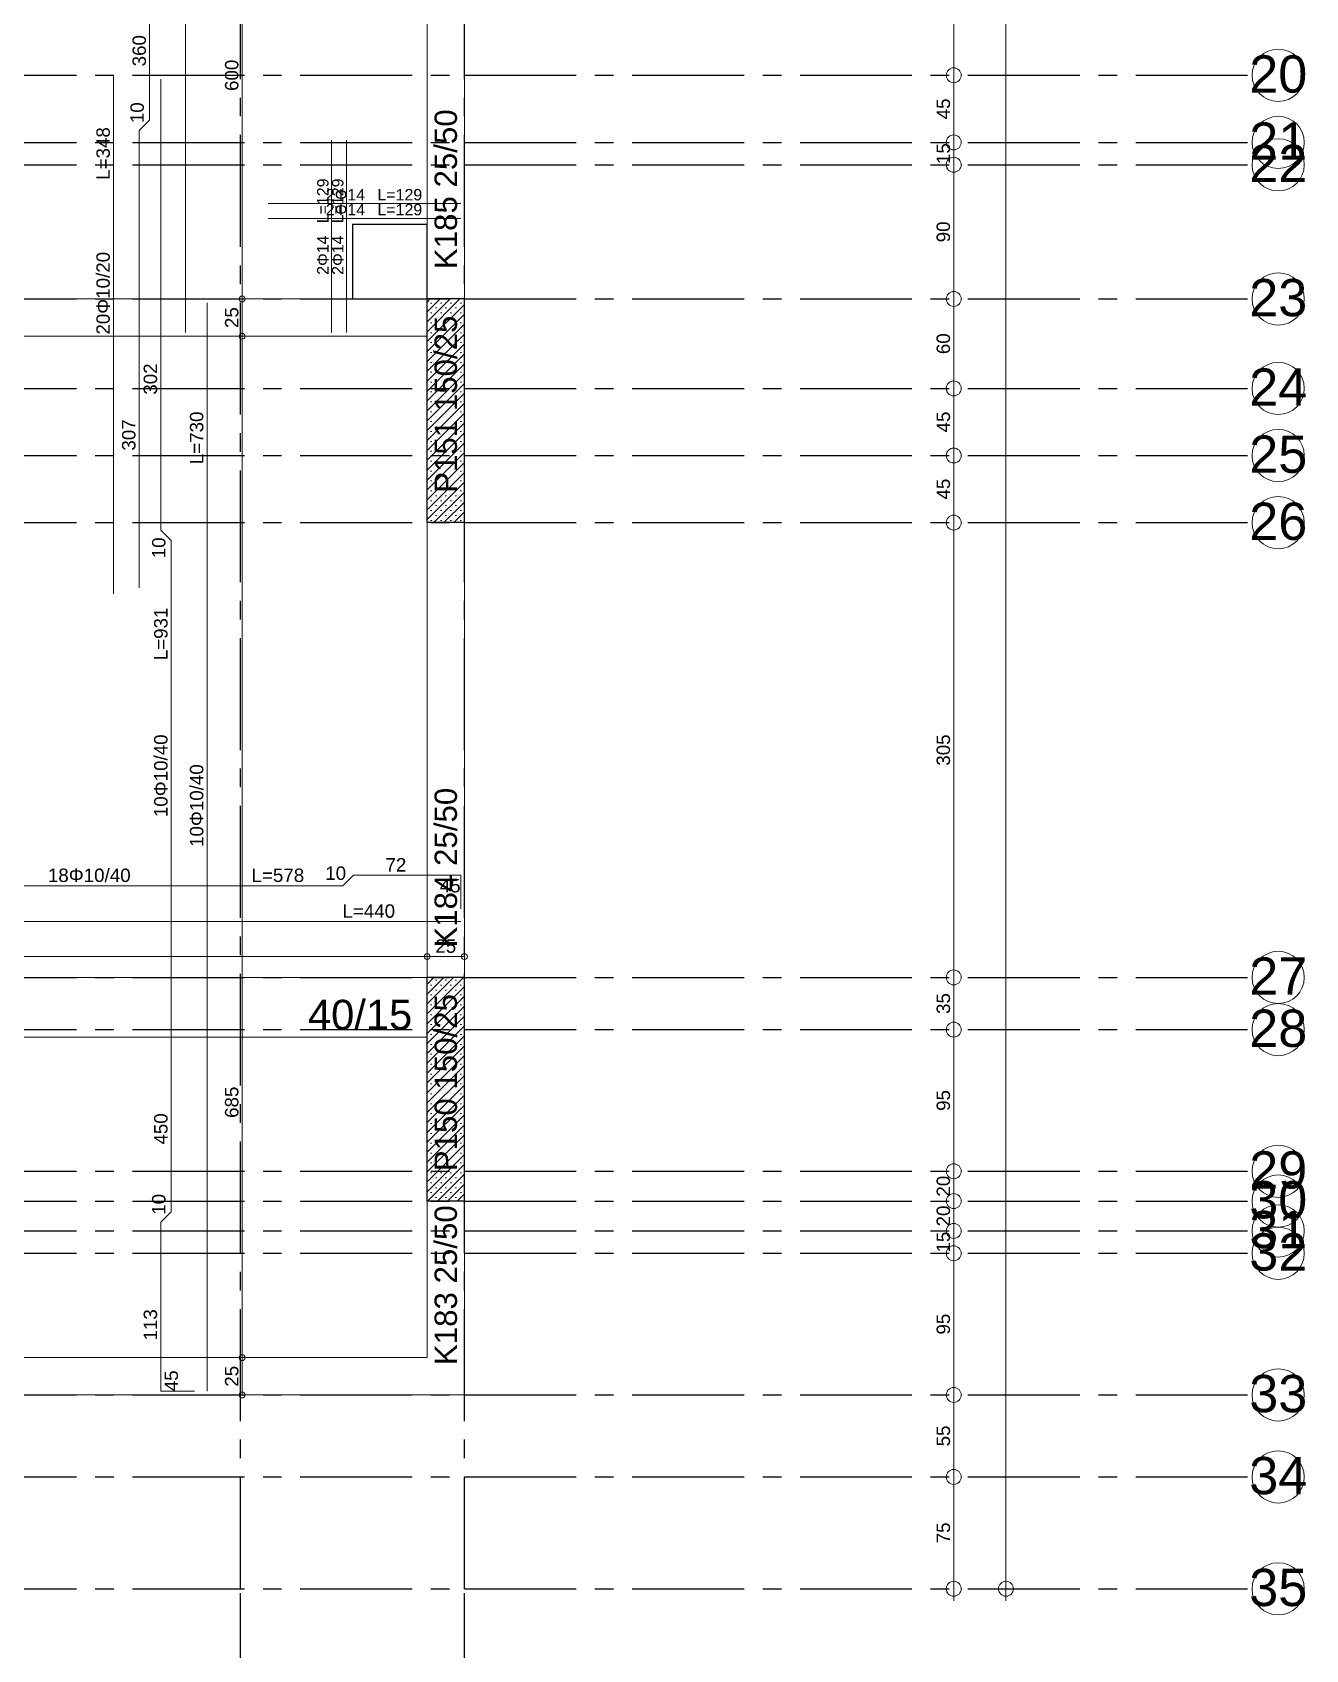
# Model space of a CAD drawing. Header units: millimetres. Extents: x 2232 to 85269, y -3593 to 5869.
# Drawn here: x 53376 to 54229, y 2892 to 3977 of the extents above; entities that cross this region are included whole.
import ezdxf

# ---------------------------------------------------------------- set-up
doc = ezdxf.new("R2010")
doc.units = ezdxf.units.MM
doc.linetypes.add('CENTER2', pattern=[112.5, 75, -12.5, 12.5, -12.5])
doc.linetypes.add('DASHDOT2', pattern=[12.7, 6.35, -3.175, 0, -3.175])
doc.layers.add('aks', color=251, linetype='DASHDOT2', lineweight=35)
for name, color, linetype in [('Donatı Topl. Uzun. Yazısı', 7, 'Continuous'), ('Donatı Uz. Yazısı', 7, 'Continuous'), ('Donatı Yazısı', 7, 'Continuous'), ('Donatı Çizgisi', 7, 'Continuous'), ('Döşeme Boşluğu', 7, 'Continuous'), ('Kiriş', 7, 'Continuous'), ('Panel', 7, 'Continuous'), ('Standart', 7, 'Continuous'), ('Ölçülendirme', 7, 'Continuous')]:
    doc.layers.add(name, color=color, linetype=linetype)
doc.styles.add('arial_1_18', font='arial.ttf', dxfattribs={"height": 0.2})
pattern_1 = [(45, (0, 0), (-3.314563, 3.314563), []), (45, (3.3146, 0), (-3.314563, 3.314563), [0, -4.6875])]

# ---------------------------------------------------------------- blocks, each defined once
blk = doc.blocks.new('IDE382Entity2576')
at = {"layer": 'Döşeme Boşluğu', "color": 8, "linetype": 'Continuous', "lineweight": -3}
blk.add_lwpolyline([(3235, 865), (3235, 915)], dxfattribs=at)
blk = doc.blocks.new('IDE382Entity2577')
at = {"layer": 'Döşeme Boşluğu', "color": 8, "linetype": 'Continuous', "lineweight": -3}
blk.add_lwpolyline([(3235, 915), (3185, 915)], dxfattribs=at)
blk = doc.blocks.new('IDE382Entity2578')
at = {"layer": 'Döşeme Boşluğu', "color": 8, "linetype": 'Continuous', "lineweight": -3}
blk.add_lwpolyline([(3185, 915), (3185, 865)], dxfattribs=at)
blk = doc.blocks.new('IDE382Entity2579')
at = {"layer": 'Döşeme Boşluğu', "color": 8, "linetype": 'Continuous', "lineweight": -3}
blk.add_lwpolyline([(3185, 865), (3235, 865)], dxfattribs=at)
blk = doc.blocks.new('IDE382Entity2580')
at = {"layer": 'Donatı Çizgisi', "color": 5, "linetype": 'Continuous', "lineweight": 5}
blk.add_lwpolyline([(3181, 842.5), (3181, 971.6)], dxfattribs=at)
at = {"layer": 'Donatı Topl. Uzun. Yazısı', "color": 1, "linetype": 'Continuous', "lineweight": 5, "style": 'arial_1_18'}
blk.add_text('L=129', height=7.65, rotation=90, dxfattribs=at).set_placement((3178.9, 915.8))
at = {"layer": 'Donatı Yazısı', "color": 5, "linetype": 'Continuous', "lineweight": 5, "style": 'arial_1_18'}
blk.add_text('2Φ14', height=7.65, rotation=90, dxfattribs=at).set_placement((3178.9, 881.2))
blk = doc.blocks.new('IDE382Entity2581')
at = {"layer": 'Donatı Çizgisi', "color": 5, "linetype": 'Continuous', "lineweight": 5}
blk.add_lwpolyline([(3171, 842.5), (3171, 971.6)], dxfattribs=at)
at = {"layer": 'Donatı Topl. Uzun. Yazısı', "color": 1, "linetype": 'Continuous', "lineweight": 5, "style": 'arial_1_18'}
blk.add_text('L=129', height=7.65, rotation=90, dxfattribs=at).set_placement((3168.9, 915.8))
at = {"layer": 'Donatı Yazısı', "color": 5, "linetype": 'Continuous', "lineweight": 5, "style": 'arial_1_18'}
blk.add_text('2Φ14', height=7.65, rotation=90, dxfattribs=at).set_placement((3168.9, 881.2))
blk = doc.blocks.new('IDE382Entity2582')
at = {"layer": 'Donatı Çizgisi', "color": 5, "linetype": 'Continuous', "lineweight": 5}
blk.add_lwpolyline([(3128.4, 919), (3257.5, 919)], dxfattribs=at)
at = {"layer": 'Donatı Topl. Uzun. Yazısı', "color": 1, "linetype": 'Continuous', "lineweight": 5, "style": 'arial_1_18'}
blk.add_text('L=129', height=7.65, dxfattribs=at).set_placement((3201.7, 921.1))
at = {"layer": 'Donatı Yazısı', "color": 5, "linetype": 'Continuous', "lineweight": 5, "style": 'arial_1_18'}
blk.add_text('2Φ14', height=7.65, dxfattribs=at).set_placement((3167.1, 921.1))
blk = doc.blocks.new('IDE382Entity2583')
at = {"layer": 'Donatı Çizgisi', "color": 5, "linetype": 'Continuous', "lineweight": 5}
blk.add_lwpolyline([(3128.4, 929), (3257.5, 929)], dxfattribs=at)
at = {"layer": 'Donatı Topl. Uzun. Yazısı', "color": 1, "linetype": 'Continuous', "lineweight": 5, "style": 'arial_1_18'}
blk.add_text('L=129', height=7.65, dxfattribs=at).set_placement((3201.7, 931.1))
at = {"layer": 'Donatı Yazısı', "color": 5, "linetype": 'Continuous', "lineweight": 5, "style": 'arial_1_18'}
blk.add_text('2Φ14', height=7.65, dxfattribs=at).set_placement((3167.1, 931.1))
blk = doc.blocks.new('IDE382Entity2718')
at = {"layer": 'Kiriş', "color": 4, "linetype": 'Continuous', "lineweight": 5}
blk.add_lwpolyline([(3260, 865), (3260, 1465)], dxfattribs=at)
blk = doc.blocks.new('IDE382Entity2719')
at = {"layer": 'Kiriş', "color": 4, "linetype": 'Continuous', "lineweight": 5}
blk.add_lwpolyline([(3235, 865), (3235, 1465)], dxfattribs=at)
blk = doc.blocks.new('IDE382Entity2720')
at = {"layer": 'Kiriş', "color": 159, "linetype": 'Continuous', "lineweight": 5, "style": 'arial_1_18'}
blk.add_text('K185 25/50', height=15, rotation=90, dxfattribs=at).set_placement((3255, 885))
blk = doc.blocks.new('IDE382Entity2721')
at = {"layer": 'Kiriş', "color": 4, "linetype": 'Continuous', "lineweight": 5}
blk.add_lwpolyline([(3260, 410), (3260, 715)], dxfattribs=at)
blk = doc.blocks.new('IDE382Entity2722')
at = {"layer": 'Kiriş', "color": 4, "linetype": 'Continuous', "lineweight": 5}
blk.add_lwpolyline([(3235, 410), (3235, 715)], dxfattribs=at)
blk = doc.blocks.new('IDE382Entity2723')
at = {"layer": 'Kiriş', "color": 159, "linetype": 'Continuous', "lineweight": 5, "style": 'arial_1_18'}
blk.add_text('K184 25/50', height=15, rotation=90, dxfattribs=at).set_placement((3255, 430))
blk = doc.blocks.new('IDE382Entity2745')
at = {"layer": 'Panel', "linetype": 'Continuous', "lineweight": 5}
h = blk.add_hatch(dxfattribs=at)
h.set_pattern_fill('SACNCR', color=163, scale=50, style=0)
h.set_pattern_definition(pattern_1)
h.paths.add_polyline_path([(3235, 715), (3235, 865), (3260, 865), (3260, 715)])
blk = doc.blocks.new('IDE382Entity2746')
at = {"layer": 'Panel', "color": 164, "linetype": 'Continuous', "lineweight": -3}
blk.add_lwpolyline([(3260, 715), (3235, 715)], dxfattribs=at)
blk = doc.blocks.new('IDE382Entity2747')
at = {"layer": 'Panel', "color": 164, "linetype": 'Continuous', "lineweight": -3}
blk.add_lwpolyline([(3260, 715), (3260, 865)], dxfattribs=at)
blk = doc.blocks.new('IDE382Entity2748')
at = {"layer": 'Panel', "color": 164, "linetype": 'Continuous', "lineweight": -3}
blk.add_lwpolyline([(3260, 865), (3235, 865)], dxfattribs=at)
blk = doc.blocks.new('IDE382Entity2749')
at = {"layer": 'Panel', "color": 164, "linetype": 'Continuous', "lineweight": -3}
blk.add_lwpolyline([(3235, 715), (3235, 865)], dxfattribs=at)
blk = doc.blocks.new('IDE382Entity2750')
at = {"layer": 'Panel', "color": 159, "linetype": 'Continuous', "lineweight": -3, "style": 'arial_1_18'}
blk.add_text('P151 150/25', height=15, rotation=90, dxfattribs=at).set_placement((3255, 735))
blk = doc.blocks.new('IDE382Entity2769')
at = {"layer": 'Kiriş', "color": 4, "linetype": 'Continuous', "lineweight": 5}
blk.add_lwpolyline([(2840, 840), (3235, 840)], dxfattribs=at)
blk = doc.blocks.new('IDE382Entity2770')
at = {"layer": 'Kiriş', "color": 4, "linetype": 'Continuous', "lineweight": 5}
blk.add_lwpolyline([(2840, 865), (3235, 865)], dxfattribs=at)
blk = doc.blocks.new('IDE382Entity2889')
at = {"layer": 'Kiriş', "color": 4, "linetype": 'Continuous', "lineweight": 5}
blk.add_lwpolyline([(2840, 130), (3260, 130)], dxfattribs=at)
blk = doc.blocks.new('IDE382Entity2890')
at = {"layer": 'Kiriş', "color": 4, "linetype": 'Continuous', "lineweight": 5}
blk.add_lwpolyline([(2840, 155), (3235, 155)], dxfattribs=at)
blk = doc.blocks.new('IDE382Entity2923')
at = {"layer": 'Kiriş', "color": 4, "linetype": 'Continuous', "lineweight": 5}
blk.add_lwpolyline([(3260, 130), (3260, 260)], dxfattribs=at)
blk = doc.blocks.new('IDE382Entity2924')
at = {"layer": 'Kiriş', "color": 4, "linetype": 'Continuous', "lineweight": 5}
blk.add_lwpolyline([(3235, 155), (3235, 260)], dxfattribs=at)
blk = doc.blocks.new('IDE382Entity2925')
at = {"layer": 'Kiriş', "color": 159, "linetype": 'Continuous', "lineweight": 5, "style": 'arial_1_18'}
blk.add_text('K183 25/50', height=15, rotation=90, dxfattribs=at).set_placement((3255, 150))
blk = doc.blocks.new('IDE382Entity2969')
at = {"layer": 'Panel', "linetype": 'Continuous', "lineweight": 5}
h = blk.add_hatch(dxfattribs=at)
h.set_pattern_fill('SACNCR', color=163, scale=50, style=0)
h.set_pattern_definition(pattern_1)
h.paths.add_polyline_path([(3235, 260), (3235, 410), (3260, 410), (3260, 260)])
blk = doc.blocks.new('IDE382Entity2970')
at = {"layer": 'Panel', "color": 164, "linetype": 'Continuous', "lineweight": -3}
blk.add_lwpolyline([(3260, 260), (3235, 260)], dxfattribs=at)
blk = doc.blocks.new('IDE382Entity2971')
at = {"layer": 'Panel', "color": 164, "linetype": 'Continuous', "lineweight": -3}
blk.add_lwpolyline([(3260, 260), (3260, 410)], dxfattribs=at)
blk = doc.blocks.new('IDE382Entity2972')
at = {"layer": 'Panel', "color": 164, "linetype": 'Continuous', "lineweight": -3}
blk.add_lwpolyline([(3260, 410), (3235, 410)], dxfattribs=at)
blk = doc.blocks.new('IDE382Entity2973')
at = {"layer": 'Panel', "color": 164, "linetype": 'Continuous', "lineweight": -3}
blk.add_lwpolyline([(3235, 260), (3235, 410)], dxfattribs=at)
blk = doc.blocks.new('IDE382Entity2974')
at = {"layer": 'Panel', "color": 159, "linetype": 'Continuous', "lineweight": -3, "style": 'arial_1_18'}
blk.add_text('P150 150/25', height=15, rotation=90, dxfattribs=at).set_placement((3255, 280))
blk = doc.blocks.new('IDE382Entity3258')
at = {"layer": 'aks', "color": 251, "linetype": 'CENTER2', "lineweight": -3}
blk.add_lwpolyline([(3260, 0), (3788, 0)], dxfattribs=at)
blk = doc.blocks.new('IDE382Entity3259')
at = {"layer": 'aks', "color": 251, "linetype": 'CENTER2', "lineweight": -3}
blk.add_lwpolyline([(0, 0), (3260, 0)], dxfattribs=at)
blk = doc.blocks.new('IDE382Entity3262')
at = {"layer": 'aks', "color": 30, "linetype": 'Continuous', "lineweight": 5}
blk.add_circle((3805.5, 0), 17.5, dxfattribs=at)
blk = doc.blocks.new('IDE382Entity3263')
at = {"layer": 'aks', "color": 1, "linetype": 'Continuous', "lineweight": 5, "style": 'arial_1_18'}
blk.add_text('35', height=25, dxfattribs=at).set_placement((3786.1, -11.6))
blk = doc.blocks.new('IDE382Entity3265')
at = {"layer": 'aks', "color": 251, "linetype": 'CENTER2', "lineweight": -3}
blk.add_lwpolyline([(3260, 75), (3788, 75)], dxfattribs=at)
blk = doc.blocks.new('IDE382Entity3266')
at = {"layer": 'aks', "color": 251, "linetype": 'CENTER2', "lineweight": -3}
blk.add_lwpolyline([(0, 75), (3260, 75)], dxfattribs=at)
blk = doc.blocks.new('IDE382Entity3269')
at = {"layer": 'aks', "color": 30, "linetype": 'Continuous', "lineweight": 5}
blk.add_circle((3805.5, 75), 17.5, dxfattribs=at)
blk = doc.blocks.new('IDE382Entity3270')
at = {"layer": 'aks', "color": 1, "linetype": 'Continuous', "lineweight": 5, "style": 'arial_1_18'}
blk.add_text('34', height=25, dxfattribs=at).set_placement((3786.1, 63.4))
blk = doc.blocks.new('IDE382Entity3272')
at = {"layer": 'aks', "color": 251, "linetype": 'CENTER2', "lineweight": -3}
blk.add_lwpolyline([(3260, 130), (3788, 130)], dxfattribs=at)
blk = doc.blocks.new('IDE382Entity3273')
at = {"layer": 'aks', "color": 251, "linetype": 'CENTER2', "lineweight": -3}
blk.add_lwpolyline([(0, 130), (3260, 130)], dxfattribs=at)
blk = doc.blocks.new('IDE382Entity3276')
at = {"layer": 'aks', "color": 30, "linetype": 'Continuous', "lineweight": 5}
blk.add_circle((3805.5, 130), 17.5, dxfattribs=at)
blk = doc.blocks.new('IDE382Entity3277')
at = {"layer": 'aks', "color": 1, "linetype": 'Continuous', "lineweight": 5, "style": 'arial_1_18'}
blk.add_text('33', height=25, dxfattribs=at).set_placement((3786.1, 118.4))
blk = doc.blocks.new('IDE382Entity3279')
at = {"layer": 'aks', "color": 251, "linetype": 'CENTER2', "lineweight": -3}
blk.add_lwpolyline([(3260, 225), (3788, 225)], dxfattribs=at)
blk = doc.blocks.new('IDE382Entity3280')
at = {"layer": 'aks', "color": 251, "linetype": 'CENTER2', "lineweight": -3}
blk.add_lwpolyline([(0, 225), (3260, 225)], dxfattribs=at)
blk = doc.blocks.new('IDE382Entity3283')
at = {"layer": 'aks', "color": 30, "linetype": 'Continuous', "lineweight": 5}
blk.add_circle((3805.5, 225), 17.5, dxfattribs=at)
blk = doc.blocks.new('IDE382Entity3284')
at = {"layer": 'aks', "color": 1, "linetype": 'Continuous', "lineweight": 5, "style": 'arial_1_18'}
blk.add_text('32', height=25, dxfattribs=at).set_placement((3786.1, 213.4))
blk = doc.blocks.new('IDE382Entity3286')
at = {"layer": 'aks', "color": 251, "linetype": 'CENTER2', "lineweight": -3}
blk.add_lwpolyline([(3260, 375), (3788, 375)], dxfattribs=at)
blk = doc.blocks.new('IDE382Entity3287')
at = {"layer": 'aks', "color": 251, "linetype": 'CENTER2', "lineweight": -3}
blk.add_lwpolyline([(0, 375), (3260, 375)], dxfattribs=at)
blk = doc.blocks.new('IDE382Entity3290')
at = {"layer": 'aks', "color": 30, "linetype": 'Continuous', "lineweight": 5}
blk.add_circle((3805.5, 375), 17.5, dxfattribs=at)
blk = doc.blocks.new('IDE382Entity3291')
at = {"layer": 'aks', "color": 1, "linetype": 'Continuous', "lineweight": 5, "style": 'arial_1_18'}
blk.add_text('28', height=25, dxfattribs=at).set_placement((3786.1, 363.4))
blk = doc.blocks.new('IDE382Entity3293')
at = {"layer": 'aks', "color": 251, "linetype": 'CENTER2', "lineweight": -3}
blk.add_lwpolyline([(3260, 240), (3788, 240)], dxfattribs=at)
blk = doc.blocks.new('IDE382Entity3294')
at = {"layer": 'aks', "color": 251, "linetype": 'CENTER2', "lineweight": -3}
blk.add_lwpolyline([(0, 240), (3260, 240)], dxfattribs=at)
blk = doc.blocks.new('IDE382Entity3297')
at = {"layer": 'aks', "color": 30, "linetype": 'Continuous', "lineweight": 5}
blk.add_circle((3805.5, 240), 17.5, dxfattribs=at)
blk = doc.blocks.new('IDE382Entity3298')
at = {"layer": 'aks', "color": 1, "linetype": 'Continuous', "lineweight": 5, "style": 'arial_1_18'}
blk.add_text('31', height=25, dxfattribs=at).set_placement((3786.1, 228.4))
blk = doc.blocks.new('IDE382Entity3300')
at = {"layer": 'aks', "color": 251, "linetype": 'CENTER2', "lineweight": -3}
blk.add_lwpolyline([(3260, 280), (3788, 280)], dxfattribs=at)
blk = doc.blocks.new('IDE382Entity3301')
at = {"layer": 'aks', "color": 251, "linetype": 'CENTER2', "lineweight": -3}
blk.add_lwpolyline([(0, 280), (3260, 280)], dxfattribs=at)
blk = doc.blocks.new('IDE382Entity3304')
at = {"layer": 'aks', "color": 30, "linetype": 'Continuous', "lineweight": 5}
blk.add_circle((3805.5, 280), 17.5, dxfattribs=at)
blk = doc.blocks.new('IDE382Entity3305')
at = {"layer": 'aks', "color": 1, "linetype": 'Continuous', "lineweight": 5, "style": 'arial_1_18'}
blk.add_text('29', height=25, dxfattribs=at).set_placement((3786.1, 268.4))
blk = doc.blocks.new('IDE382Entity3307')
at = {"layer": 'aks', "color": 251, "linetype": 'CENTER2', "lineweight": -3}
blk.add_lwpolyline([(3260, 260), (3788, 260)], dxfattribs=at)
blk = doc.blocks.new('IDE382Entity3308')
at = {"layer": 'aks', "color": 251, "linetype": 'CENTER2', "lineweight": -3}
blk.add_lwpolyline([(0, 260), (3260, 260)], dxfattribs=at)
blk = doc.blocks.new('IDE382Entity3311')
at = {"layer": 'aks', "color": 30, "linetype": 'Continuous', "lineweight": 5}
blk.add_circle((3805.5, 260), 17.5, dxfattribs=at)
blk = doc.blocks.new('IDE382Entity3312')
at = {"layer": 'aks', "color": 1, "linetype": 'Continuous', "lineweight": 5, "style": 'arial_1_18'}
blk.add_text('30', height=25, dxfattribs=at).set_placement((3786.1, 248.4))
blk = doc.blocks.new('IDE382Entity3314')
at = {"layer": 'aks', "color": 251, "linetype": 'CENTER2', "lineweight": -3}
blk.add_lwpolyline([(3260, 410), (3788, 410)], dxfattribs=at)
blk = doc.blocks.new('IDE382Entity3315')
at = {"layer": 'aks', "color": 251, "linetype": 'CENTER2', "lineweight": -3}
blk.add_lwpolyline([(0, 410), (3260, 410)], dxfattribs=at)
blk = doc.blocks.new('IDE382Entity3318')
at = {"layer": 'aks', "color": 30, "linetype": 'Continuous', "lineweight": 5}
blk.add_circle((3805.5, 410), 17.5, dxfattribs=at)
blk = doc.blocks.new('IDE382Entity3319')
at = {"layer": 'aks', "color": 1, "linetype": 'Continuous', "lineweight": 5, "style": 'arial_1_18'}
blk.add_text('27', height=25, dxfattribs=at).set_placement((3786.1, 398.4))
blk = doc.blocks.new('IDE382Entity3321')
at = {"layer": 'aks', "color": 251, "linetype": 'CENTER2', "lineweight": -3}
blk.add_lwpolyline([(3260, 805), (3788, 805)], dxfattribs=at)
blk = doc.blocks.new('IDE382Entity3322')
at = {"layer": 'aks', "color": 251, "linetype": 'CENTER2', "lineweight": -3}
blk.add_lwpolyline([(0, 805), (3260, 805)], dxfattribs=at)
blk = doc.blocks.new('IDE382Entity3325')
at = {"layer": 'aks', "color": 30, "linetype": 'Continuous', "lineweight": 5}
blk.add_circle((3805.5, 805), 17.5, dxfattribs=at)
blk = doc.blocks.new('IDE382Entity3326')
at = {"layer": 'aks', "color": 1, "linetype": 'Continuous', "lineweight": 5, "style": 'arial_1_18'}
blk.add_text('24', height=25, dxfattribs=at).set_placement((3786.1, 793.4))
blk = doc.blocks.new('IDE382Entity3328')
at = {"layer": 'aks', "color": 251, "linetype": 'CENTER2', "lineweight": -3}
blk.add_lwpolyline([(3260, 955), (3788, 955)], dxfattribs=at)
blk = doc.blocks.new('IDE382Entity3329')
at = {"layer": 'aks', "color": 251, "linetype": 'CENTER2', "lineweight": -3}
blk.add_lwpolyline([(0, 955), (3260, 955)], dxfattribs=at)
blk = doc.blocks.new('IDE382Entity3332')
at = {"layer": 'aks', "color": 30, "linetype": 'Continuous', "lineweight": 5}
blk.add_circle((3805.5, 955), 17.5, dxfattribs=at)
blk = doc.blocks.new('IDE382Entity3333')
at = {"layer": 'aks', "color": 1, "linetype": 'Continuous', "lineweight": 5, "style": 'arial_1_18'}
blk.add_text('22', height=25, dxfattribs=at).set_placement((3786.1, 943.4))
blk = doc.blocks.new('IDE382Entity3349')
at = {"layer": 'aks', "color": 251, "linetype": 'CENTER2', "lineweight": -3}
blk.add_lwpolyline([(3260, 760), (3788, 760)], dxfattribs=at)
blk = doc.blocks.new('IDE382Entity3350')
at = {"layer": 'aks', "color": 251, "linetype": 'CENTER2', "lineweight": -3}
blk.add_lwpolyline([(0, 760), (3260, 760)], dxfattribs=at)
blk = doc.blocks.new('IDE382Entity3353')
at = {"layer": 'aks', "color": 30, "linetype": 'Continuous', "lineweight": 5}
blk.add_circle((3805.5, 760), 17.5, dxfattribs=at)
blk = doc.blocks.new('IDE382Entity3354')
at = {"layer": 'aks', "color": 1, "linetype": 'Continuous', "lineweight": 5, "style": 'arial_1_18'}
blk.add_text('25', height=25, dxfattribs=at).set_placement((3786.1, 748.4))
blk = doc.blocks.new('IDE382Entity3356')
at = {"layer": 'aks', "color": 251, "linetype": 'CENTER2', "lineweight": -3}
blk.add_lwpolyline([(3260, 1015), (3788, 1015)], dxfattribs=at)
blk = doc.blocks.new('IDE382Entity3357')
at = {"layer": 'aks', "color": 251, "linetype": 'CENTER2', "lineweight": -3}
blk.add_lwpolyline([(0, 1015), (3260, 1015)], dxfattribs=at)
blk = doc.blocks.new('IDE382Entity3360')
at = {"layer": 'aks', "color": 30, "linetype": 'Continuous', "lineweight": 5}
blk.add_circle((3805.5, 1015), 17.5, dxfattribs=at)
blk = doc.blocks.new('IDE382Entity3361')
at = {"layer": 'aks', "color": 1, "linetype": 'Continuous', "lineweight": 5, "style": 'arial_1_18'}
blk.add_text('20', height=25, dxfattribs=at).set_placement((3786.1, 1003.4))
blk = doc.blocks.new('IDE382Entity3370')
at = {"layer": 'aks', "color": 251, "linetype": 'CENTER2', "lineweight": -3}
blk.add_lwpolyline([(3260, 970), (3788, 970)], dxfattribs=at)
blk = doc.blocks.new('IDE382Entity3371')
at = {"layer": 'aks', "color": 251, "linetype": 'CENTER2', "lineweight": -3}
blk.add_lwpolyline([(0, 970), (3260, 970)], dxfattribs=at)
blk = doc.blocks.new('IDE382Entity3374')
at = {"layer": 'aks', "color": 30, "linetype": 'Continuous', "lineweight": 5}
blk.add_circle((3805.5, 970), 17.5, dxfattribs=at)
blk = doc.blocks.new('IDE382Entity3375')
at = {"layer": 'aks', "color": 1, "linetype": 'Continuous', "lineweight": 5, "style": 'arial_1_18'}
blk.add_text('21', height=25, dxfattribs=at).set_placement((3786.1, 958.4))
blk = doc.blocks.new('IDE382Entity3377')
at = {"layer": 'aks', "color": 251, "linetype": 'CENTER2', "lineweight": -3}
blk.add_lwpolyline([(3260, 715), (3788, 715)], dxfattribs=at)
blk = doc.blocks.new('IDE382Entity3378')
at = {"layer": 'aks', "color": 251, "linetype": 'CENTER2', "lineweight": -3}
blk.add_lwpolyline([(0, 715), (3260, 715)], dxfattribs=at)
blk = doc.blocks.new('IDE382Entity3381')
at = {"layer": 'aks', "color": 30, "linetype": 'Continuous', "lineweight": 5}
blk.add_circle((3805.5, 715), 17.5, dxfattribs=at)
blk = doc.blocks.new('IDE382Entity3382')
at = {"layer": 'aks', "color": 1, "linetype": 'Continuous', "lineweight": 5, "style": 'arial_1_18'}
blk.add_text('26', height=25, dxfattribs=at).set_placement((3786.1, 703.4))
blk = doc.blocks.new('IDE382Entity3384')
at = {"layer": 'aks', "color": 251, "linetype": 'CENTER2', "lineweight": -3}
blk.add_lwpolyline([(3260, 865), (3788, 865)], dxfattribs=at)
blk = doc.blocks.new('IDE382Entity3385')
at = {"layer": 'aks', "color": 251, "linetype": 'CENTER2', "lineweight": -3}
blk.add_lwpolyline([(0, 865), (3260, 865)], dxfattribs=at)
blk = doc.blocks.new('IDE382Entity3388')
at = {"layer": 'aks', "color": 30, "linetype": 'Continuous', "lineweight": 5}
blk.add_circle((3805.5, 865), 17.5, dxfattribs=at)
blk = doc.blocks.new('IDE382Entity3389')
at = {"layer": 'aks', "color": 1, "linetype": 'Continuous', "lineweight": 5, "style": 'arial_1_18'}
blk.add_text('23', height=25, dxfattribs=at).set_placement((3786.1, 853.4))
blk = doc.blocks.new('IDE382Entity3460')
at = {"layer": 'aks', "color": 251, "linetype": 'CENTER2', "lineweight": -3}
blk.add_lwpolyline([(3260, -528), (3260, 0)], dxfattribs=at)
blk = doc.blocks.new('IDE382Entity3462')
at = {"layer": 'aks', "color": 251, "linetype": 'CENTER2', "lineweight": -3}
blk.add_lwpolyline([(3260, 0), (3260, 2330)], dxfattribs=at)
blk = doc.blocks.new('IDE382Entity3467')
at = {"layer": 'aks', "color": 251, "linetype": 'CENTER2', "lineweight": -3}
blk.add_lwpolyline([(3110, -528), (3110, 0)], dxfattribs=at)
blk = doc.blocks.new('IDE382Entity3469')
at = {"layer": 'aks', "color": 251, "linetype": 'CENTER2', "lineweight": -3}
blk.add_lwpolyline([(3110, 0), (3110, 2330)], dxfattribs=at)
blk = doc.blocks.new('IDE382Entity3512')
at = {"layer": 'Kiriş', "color": 231, "linetype": 'Continuous', "lineweight": 5}
blk.add_lwpolyline([(2840, 410), (3235, 410)], dxfattribs=at)
blk = doc.blocks.new('IDE382Entity3513')
at = {"layer": 'Kiriş', "color": 231, "linetype": 'Continuous', "lineweight": 5}
blk.add_lwpolyline([(3235, 410), (3260, 410)], dxfattribs=at)
blk = doc.blocks.new('IDE382Entity3514')
at = {"layer": 'Kiriş', "color": 231, "linetype": 'Continuous', "lineweight": 5}
blk.add_lwpolyline([(2840, 370), (3235, 370)], dxfattribs=at)
blk = doc.blocks.new('IDE382Entity3517')
at = {"layer": 'Kiriş', "color": 231, "linetype": 'Continuous', "lineweight": 5}
blk.add_lwpolyline([(3260, 370), (3260, 410)], dxfattribs=at)
blk = doc.blocks.new('IDE382Entity3519')
at = {"layer": 'Kiriş', "color": 166, "linetype": 'Continuous', "lineweight": 5, "style": 'arial_1_18'}
blk.add_text('40/15', height=20, dxfattribs=at).set_placement((3155.1, 375))
blk = doc.blocks.new('IDE382Entity3845')
at = {"layer": 'Ölçülendirme', "color": 1, "linetype": 'Continuous', "lineweight": 5}
for points in [[(3588, -8), (3588, 2338)], [(3623, -8), (3623, 2338)]]:
    blk.add_lwpolyline(points, dxfattribs=at)
for centre in [(3588, 1015), (3588, 970), (3588, 955), (3588, 865), (3588, 805), (3588, 760), (3588, 715), (3588, 410), (3588, 375), (3588, 280), (3588, 260), (3588, 240), (3588, 225), (3588, 130), (3588, 75), (3588, 0), (3623, 0)]:
    blk.add_circle(centre, 5, dxfattribs=at)
at = {"layer": 'Ölçülendirme', "color": 1, "linetype": 'Continuous', "lineweight": 5, "style": 'arial_1_18'}
for s, p in [('45', (3585.5, 985.5)), ('15', (3585.5, 955.5)), ('90', (3585.5, 903)), ('60', (3585.5, 828)), ('45', (3585.5, 775.5)), ('45', (3585.5, 730.5)), ('305', (3585.5, 552)), ('35', (3585.5, 385.5)), ('95', (3585.5, 320.5)), ('20', (3585.5, 263)), ('20', (3585.5, 243)), ('15', (3585.5, 225.5)), ('95', (3585.5, 170.5)), ('55', (3585.5, 95.5)), ('75', (3585.5, 30.5))]:
    blk.add_text(s, height=9, rotation=90, dxfattribs=at).set_placement(p)
blk = doc.blocks.new('IDE382Entity3859')
at = {"layer": 'Donatı Çizgisi', "color": 5, "linetype": 'Continuous', "lineweight": 5}
for points in [[(3073, 842.5), (3073, 1487.5)], [(3049, 985), (3049, 1345)], [(3024.8, 667.3), (3024.8, 1015)], [(3056.5, 710), (3056.5, 1012.5)], [(3042, 978), (3049, 985)], [(3042, 671.3), (3042, 978)], [(3087.5, 132.5), (3087.5, 862.5)], [(3063.5, 703), (3056.5, 710)], [(3063.5, 252.9), (3063.5, 703)], [(3178.6, 471.5), (3185.6, 478.5)], [(3185.6, 478.5), (3257.5, 478.5)], [(3257.5, 478.5), (3257.5, 456)], [(2919, 471.5), (3178.6, 471.5)], [(2817.5, 447.5), (3257.5, 447.5)], [(3056.5, 245.9), (3063.5, 252.9)], [(3056.5, 132.5), (3056.5, 245.9)], [(3079, 132.5), (3056.5, 132.5)]]:
    blk.add_lwpolyline(points, dxfattribs=at)
at = {"layer": 'Donatı Topl. Uzun. Yazısı', "color": 1, "linetype": 'Continuous', "lineweight": 5, "style": 'arial_1_18'}
for s, p in [('L=348', (3022.3, 944.9)), ('L=730', (3085, 754.2)), ('L=931', (3061, 622.7))]:
    blk.add_text(s, height=9, rotation=90, dxfattribs=at).set_placement(p)
for s, p in [('L=578', (3117.3, 474)), ('L=440', (3178.2, 450))]:
    blk.add_text(s, height=9, dxfattribs=at).set_placement(p)
at = {"layer": 'Donatı Uz. Yazısı', "color": 5, "linetype": 'Continuous', "lineweight": 5, "style": 'arial_1_18'}
for s, p in [('360', (3046.5, 1021)), ('10', (3045.1, 982.9)), ('302', (3054, 800.8)), ('307', (3039.5, 763.3)), ('10', (3059.6, 691.1)), ('450', (3061, 297.9)), ('10', (3059.6, 250.8)), ('113', (3054, 166.5)), ('45', (3068, 132.5))]:
    blk.add_text(s, height=9, rotation=90, dxfattribs=at).set_placement(p)
for s, p in [('72', (3207.1, 481)), ('10', (3166.7, 475.4)), ('45', (3243.5, 467))]:
    blk.add_text(s, height=9, dxfattribs=at).set_placement(p)
at = {"layer": 'Donatı Yazısı', "color": 5, "linetype": 'Continuous', "lineweight": 5, "style": 'arial_1_18'}
for s, p in [('20Φ10/20', (3022.3, 841.1)), ('10Φ10/40', (3061, 517.5)), ('10Φ10/40', (3085, 497.5))]:
    blk.add_text(s, height=9, rotation=90, dxfattribs=at).set_placement(p)
blk.add_text('18Φ10/40', height=9, dxfattribs=at).set_placement((2980.8, 474))
blk = doc.blocks.new('IDE382Entity3860')
at = {"layer": 'Ölçülendirme', "color": 1, "linetype": 'Continuous', "lineweight": 5}
for points in [[(3111, 840), (3111, 1465)], [(3111, 130), (3111, 840)], [(2815, 424), (3260, 424)]]:
    blk.add_lwpolyline(points, dxfattribs=at)
for centre in [(3111, 865), (3111, 840), (3111, 840), (3235, 424), (3260, 424), (3111, 155), (3111, 130)]:
    blk.add_circle(centre, 2, dxfattribs=at)
at = {"layer": 'Ölçülendirme', "color": 1, "linetype": 'Continuous', "lineweight": 5, "style": 'arial_1_18'}
for s, p in [('600', (3108.5, 1004.5)), ('25', (3108.5, 845.5)), ('685', (3108.5, 315.8)), ('25', (3108.5, 135.5))]:
    blk.add_text(s, height=9, rotation=90, dxfattribs=at).set_placement(p)
blk.add_text('25', height=9, dxfattribs=at).set_placement((3240.5, 426.5))

msp = doc.modelspace()

# ---------------------------------------------------------------- block references
at = {"layer": 'aks'}
for name in ['IDE382Entity3469', 'IDE382Entity3462', 'IDE382Entity3361', 'IDE382Entity3360', 'IDE382Entity3357', 'IDE382Entity3356', 'IDE382Entity3375', 'IDE382Entity3374', 'IDE382Entity3332', 'IDE382Entity3371', 'IDE382Entity3370', 'IDE382Entity3333', 'IDE382Entity3329', 'IDE382Entity3328', 'IDE382Entity3389', 'IDE382Entity3388', 'IDE382Entity3385', 'IDE382Entity3384', 'IDE382Entity3325', 'IDE382Entity3326', 'IDE382Entity3322', 'IDE382Entity3321', 'IDE382Entity3353', 'IDE382Entity3354', 'IDE382Entity3350', 'IDE382Entity3349', 'IDE382Entity3382', 'IDE382Entity3381', 'IDE382Entity3378', 'IDE382Entity3377', 'IDE382Entity3319', 'IDE382Entity3318', 'IDE382Entity3315', 'IDE382Entity3314', 'IDE382Entity3291', 'IDE382Entity3290', 'IDE382Entity3287', 'IDE382Entity3286', 'IDE382Entity3305', 'IDE382Entity3304', 'IDE382Entity3301', 'IDE382Entity3300', 'IDE382Entity3312', 'IDE382Entity3311', 'IDE382Entity3308', 'IDE382Entity3307', 'IDE382Entity3297', 'IDE382Entity3298', 'IDE382Entity3294', 'IDE382Entity3293', 'IDE382Entity3284', 'IDE382Entity3283', 'IDE382Entity3280', 'IDE382Entity3279', 'IDE382Entity3276', 'IDE382Entity3277', 'IDE382Entity3273', 'IDE382Entity3272', 'IDE382Entity3270', 'IDE382Entity3269', 'IDE382Entity3266', 'IDE382Entity3265', 'IDE382Entity3262', 'IDE382Entity3263', 'IDE382Entity3259', 'IDE382Entity3467', 'IDE382Entity3258', 'IDE382Entity3460']:
    msp.add_blockref(name, (50405.2, 2932.9), dxfattribs=at)
at = {"layer": 'Döşeme Boşluğu'}
for name in ['IDE382Entity2577', 'IDE382Entity2578', 'IDE382Entity2576', 'IDE382Entity2579']:
    msp.add_blockref(name, (50405.2, 2932.9), dxfattribs=at)
at = {"layer": 'Kiriş'}
for name in ['IDE382Entity2719', 'IDE382Entity2718', 'IDE382Entity2720', 'IDE382Entity2770', 'IDE382Entity2769', 'IDE382Entity2722', 'IDE382Entity2721', 'IDE382Entity2723', 'IDE382Entity3512', 'IDE382Entity3513', 'IDE382Entity3517', 'IDE382Entity3519', 'IDE382Entity3514', 'IDE382Entity2924', 'IDE382Entity2925', 'IDE382Entity2923', 'IDE382Entity2890', 'IDE382Entity2889']:
    msp.add_blockref(name, (50405.2, 2932.9), dxfattribs=at)
at = {"layer": 'Panel'}
for name in ['IDE382Entity2745', 'IDE382Entity2748', 'IDE382Entity2749', 'IDE382Entity2747', 'IDE382Entity2750', 'IDE382Entity2746', 'IDE382Entity2969', 'IDE382Entity2972', 'IDE382Entity2973', 'IDE382Entity2971', 'IDE382Entity2974', 'IDE382Entity2970']:
    msp.add_blockref(name, (50405.2, 2932.9), dxfattribs=at)
at = {"layer": 'Standart'}
for name in ['IDE382Entity3860', 'IDE382Entity3845', 'IDE382Entity3859', 'IDE382Entity2581', 'IDE382Entity2580', 'IDE382Entity2583', 'IDE382Entity2582']:
    msp.add_blockref(name, (50405.2, 2932.9), dxfattribs=at)

doc.saveas('drawing.dxf')
